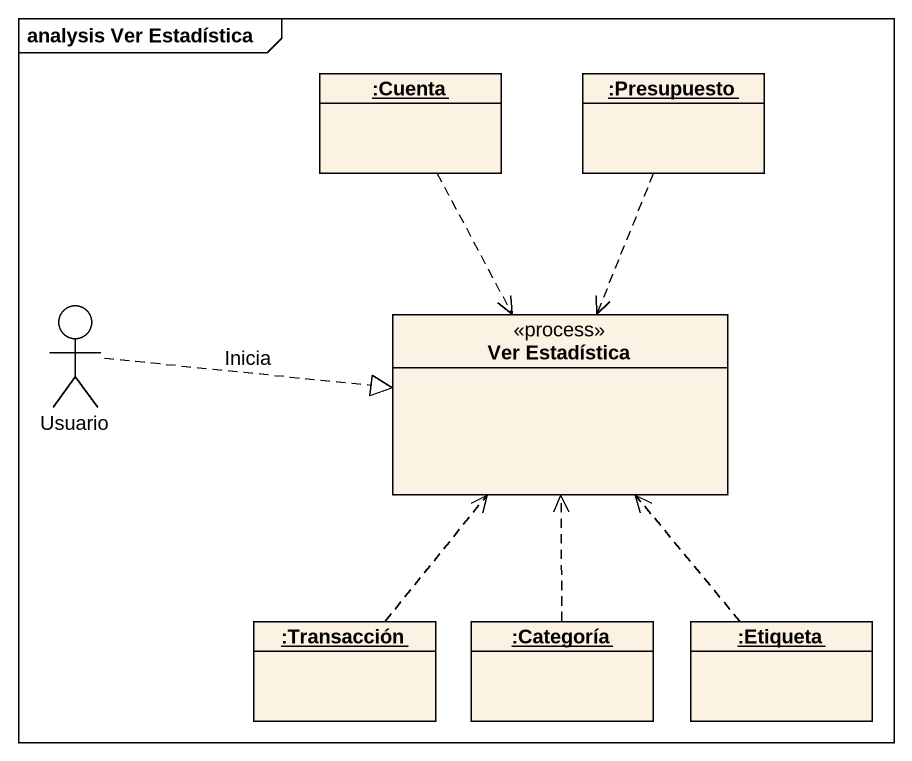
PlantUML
@startuml
mainframe analysis Ver Estadística
allowmixing
hide circle
hide empty members
object ":Cuenta" as Cuenta
object ":Presupuesto" as Presupuesto
actor Usuario
class "Ver Estadística" as Ver_Estadística <<process>>
object ":Transacción" as Transacción
object ":Categoría" as Categoría
object ":Etiqueta" as Etiqueta
Cuenta ..> Ver_Estadística
Presupuesto ..> Ver_Estadística
Usuario .right.|> Ver_Estadística : Inicia
Transacción .up.> Ver_Estadística
Categoría .up.> Ver_Estadística
Etiqueta .up.> Ver_Estadística
@enduml
